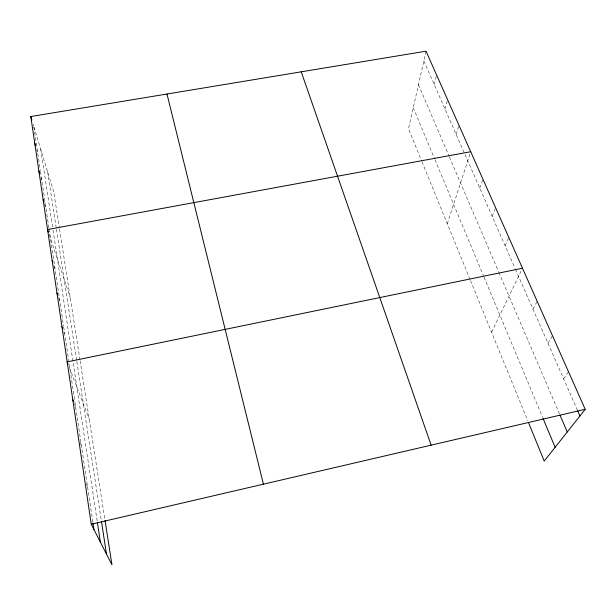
<?xml version="1.0" encoding="UTF-8"?>
<svg xmlns="http://www.w3.org/2000/svg" width="616" height="616" viewBox="0 0 616 616"><rect width="100%" height="100%" fill="white"/><g stroke="black" fill="none" stroke-linecap="round" stroke-linejoin="round"><path stroke-width="0.46" stroke-dasharray="3.08 2.31" d="M426.026 51.182L408.493 128.775L421.629 160.93M434.242 84.6L436.398 75.876M445.022 109.117L447.578 99.669M456.187 134.511L458.689 126.072M447.301 223.793L470.716 151.721M479.756 188.103L482.613 180.095M492.199 216.409L495.611 207.746M505.128 245.807L508.793 237.391M491.576 332.186L522.491 268.214M532.956 309.093L537.183 301.278M547.963 343.22L552.506 335.751M563.609 378.801L568.499 371.733M86.363 484.114L87.526 486.617M423.831 60.915L515.107 268.499M515.492 269.369L577.284 409.902M80.041 442.504L81.42 445.699M418.449 84.708L449.118 156.287M449.488 157.149L498.483 271.517M498.86 272.395L559.698 414.399M413.251 107.738L434.603 158.843M434.965 159.721L483.637 276.214M484.007 277.092L542.681 417.517M421.983 161.792L470.139 279.695M470.501 280.588L527.766 420.79M74.536 404.019L75.583 406.599M69.369 367.567L89.189 418.949M63.856 331.839L64.487 333.549M58.551 297.459L59.821 301.031M53.885 265.635L55.032 268.976M49.28 234.711L70.232 297.497M44.568 204.089L46.015 208.539M40.887 177.277L41.749 180.011M36.86 149.996L37.383 151.69M33.172 124.324L33.695 126.049M33.965 126.942L53.754 191.938L59.406 228.12M59.552 229.044L79.949 359.767M80.095 360.699L104.897 519.596M47.563 171.595L56.295 228.267M56.441 229.214L76.677 360.599M76.823 361.53L101.332 520.612M40.756 149.241L52.614 227.358M53.038 230.153L97.236 521.421M33.834 126.996L37.507 151.59M37.792 153.484L40.34 170.54M40.479 171.487L48.918 227.982M49.057 228.906L63.556 326.064M63.694 326.988L68.738 360.73M69.292 364.487L92.816 522.029"/><path stroke-width="0.92" d="M105.043 520.52L111.958 564.818L91.253 524.231L30.8 116.54L426.026 51.182L585.2 409.309L544.221 461.068L528.49 422.561M91.253 524.231L585.2 409.309M522.491 268.214L67.175 361.877L68.114 364.318M470.716 151.721L47.555 229.529L48.418 232.124M577.662 410.764L579.941 415.946M560.075 415.284L567.236 432.001M543.043 418.395L555.124 447.301M72.788 399.722L73.489 401.44M61.962 326.711L62.593 328.42M56.965 292.985L57.596 294.771M301.232 71.818L431.123 445.152M52.16 260.622L52.737 262.293M43.12 199.646L43.99 202.31M38.862 170.894L39.724 173.627M34.758 143.212L35.543 145.753M30.8 116.54L31.855 119.997M166.982 94.025L263.432 484.168M101.471 521.544L106.491 554.1M97.382 522.368L100.377 542.126M92.954 522.961L93.932 529.483"/></g></svg>
